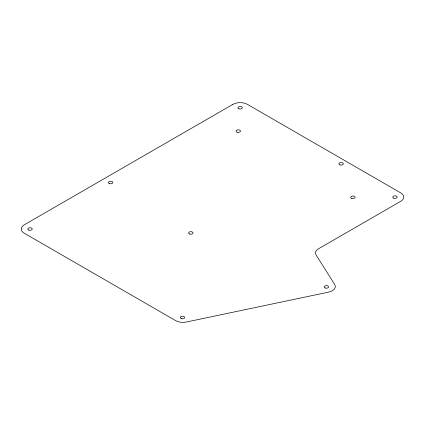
<?xml version="1.0" encoding="UTF-8"?>
<svg xmlns="http://www.w3.org/2000/svg" width="425" height="425" viewBox="0 0 425 425"><rect width="100%" height="100%" fill="white"/><g stroke="black" fill="none" stroke-linecap="round" stroke-linejoin="round"><path stroke-width="0.64" d="M232.847 104.385L24.273 224.809A10.317 5.955 0 0 0 24.273 233.229L175.615 320.609A10.317 5.955 0 0 0 186.442 321.996L328.53 292.134A10.317 5.955 0 0 0 334.698 284.5L316.115 255.027A10.317 5.955 0 0 1 318.511 248.779L400.727 201.312A10.317 5.955 0 0 0 400.727 192.886L247.44 104.385A10.317 5.955 0 0 0 232.847 104.385M325.162 287.975A2.21 1.275 0 0 0 328.599 286.997A2.21 1.275 0 0 0 325.417 285.77A2.21 1.275 0 0 0 325.162 287.975M189.608 234A2.21 1.275 0 0 0 193.04 233.022A2.21 1.275 0 0 0 189.858 231.795A2.21 1.275 0 0 0 189.608 234M109.48 183.616A2.21 1.275 0 0 0 112.8 182.511A2.21 1.275 0 0 0 109.48 181.406A2.21 1.275 0 0 0 109.48 183.616M239.041 108.816A2.21 1.275 0 0 0 242.356 107.711A2.21 1.275 0 0 0 239.041 106.606A2.21 1.275 0 0 0 239.041 108.816M340.011 164.927A2.21 1.275 0 0 0 343.331 163.822A2.21 1.275 0 0 0 340.011 162.717A2.21 1.275 0 0 0 340.011 164.927M393.731 198.156A2.21 1.275 0 0 0 397.168 197.179A2.21 1.275 0 0 0 393.986 195.952A2.21 1.275 0 0 0 393.731 198.156M351.794 198.406A2.21 1.275 0 0 0 355.109 197.301A2.21 1.275 0 0 0 351.794 196.196A2.21 1.275 0 0 0 351.794 198.406M237.155 132.223A2.21 1.275 0 0 0 240.476 131.113A2.21 1.275 0 0 0 237.155 130.007A2.21 1.275 0 0 0 237.155 132.223M28.804 230.079A2.21 1.275 0 0 0 32.236 229.102A2.21 1.275 0 0 0 29.054 227.874A2.21 1.275 0 0 0 28.804 230.079M181.379 318.617A2.21 1.275 0 0 0 184.694 317.512A2.21 1.275 0 0 0 181.379 316.402A2.21 1.275 0 0 0 181.379 318.617"/></g></svg>
